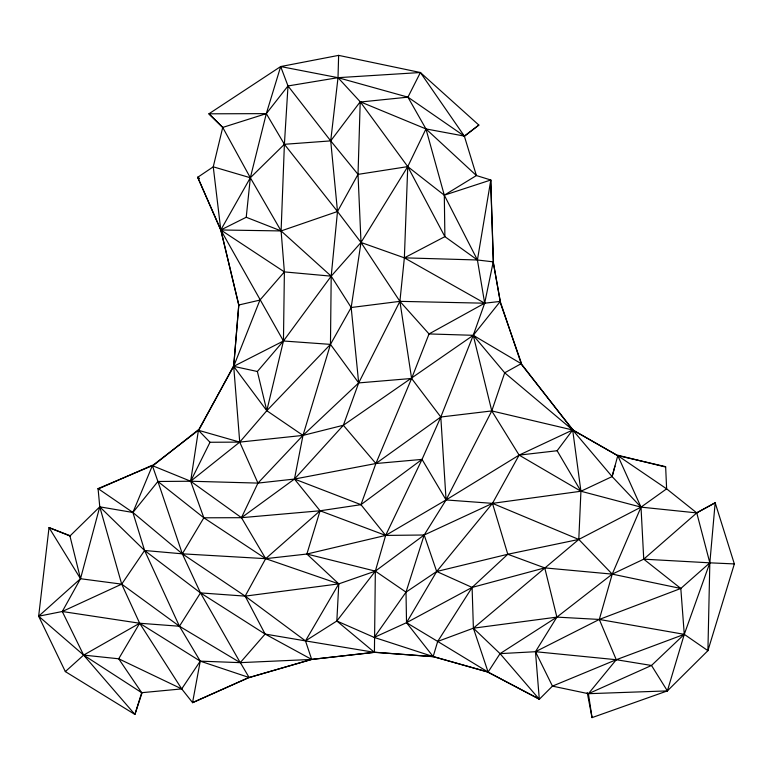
<?xml version="1.0" encoding="UTF-8"?>
<svg xmlns="http://www.w3.org/2000/svg" width="773" height="773" viewBox="0 0 773 773"><rect width="100%" height="100%" fill="white"/><g stroke="black" fill="none" stroke-linecap="round" stroke-linejoin="round"><path stroke-width="1.16" d="M338.632 55.376L338.014 77.677L330.709 140.889L337.501 211.512L331.202 276.164L330.467 344.381L302.987 435.402L294.465 479.047L241.466 517.688L203.85 517.804L157.914 481.482L152.387 465.646L198.419 430.281L233.678 366.354L259.921 300.088L284.387 271.903L281.101 230.934L284.396 144.3L288 85.948L280.676 66.555L338.632 55.376L420.396 72.517L478.845 125.071L464.331 136.415M696.038 513.146L715.17 502.769L709.836 562.831L684.279 634.343L616.265 659.717L552.453 686.124L539.312 699.275L488.101 672.075L433.151 656.577L374.422 652.335L311.683 659.437L249.119 677.515L200.246 661.147L179.442 626.246L144.59 550.492L132.898 512.47L157.914 481.482L190.66 481.231L239.736 442.108L266.801 410.705L283.449 340.999L284.387 271.903L220.798 229.968L197.685 177.307L213.251 166.823L222.73 127.429L266.308 113.631L288 85.948L338.014 77.677L420.396 72.517L464.331 136.077L476.41 175.548L490.807 180.003L493.232 261.854L500.218 301.422L521.205 363.668L572.677 429.991L612.11 476.583L641.01 507.136L643.745 559.169L680.81 588.466L684.279 634.343L667.379 690.898L592.031 717.624L587.238 692.531M478.845 125.071L464.331 136.077L407.931 97.156L338.014 77.677L280.676 66.555L266.308 113.631L284.396 144.3L337.501 211.512L361.01 242.471L404.366 257.844L477.424 259.989L493.232 261.854L484.671 303.2L473.25 335.308L440.803 417.014L422.039 459.394L385.64 535.418L375.34 571.131L374.422 652.335L311.674 659.388L249.157 677.583M338.014 77.677L360.218 101.765L358.025 174.379L361.01 242.471L399.902 301.354L429.025 333.936L473.25 335.308L504.701 372.799L572.677 429.991L617.791 455.626L666.626 488.836L696.763 512.905L709.836 562.831L707.913 650.663L667.379 690.898L588.408 693.7L552.453 686.124L535.476 651.707L556.879 617.115L612.235 574.126L643.745 559.169L696.763 512.905L715.17 502.769L734.35 563.923L707.913 650.663L684.279 634.343L599.307 619.444L556.879 617.115L473.395 628.188L437.692 641.435L406.53 622.68L374.219 637.416L336.835 621.009L305.49 640.894L265.11 634.063L200.497 592.901L144.59 550.492L99.765 506.837L98.074 488.594L152.387 465.646L190.66 481.231L241.466 517.688L265.67 558.666L338.787 583.876L375.34 571.131L424.174 535.003L492.469 503.358L580.929 491.242L612.11 476.583L614.95 466.109M420.396 72.517L407.931 97.156L425.962 128.927L407.748 166.62L404.366 257.844L399.902 301.354L411.603 378.47L440.803 417.014L446.069 499.947L424.174 535.003L406.009 592.147L374.219 637.416L433.151 656.577L488.092 672.104M360.208 102.036L407.931 97.156M493.164 261.854L500.276 301.412L473.25 335.308L343.357 425.266L302.987 435.402L239.736 442.108L198.419 430.281L190.66 481.231L257.95 483.096L294.465 479.047L375.891 463.52L440.803 417.014L491.783 410.927L572.677 429.991L580.929 491.242L578.793 539.438L612.235 574.126L680.81 588.466L709.836 562.831L734.35 563.923M98.074 488.594L132.898 512.47L182.331 553.826L245.157 596.128L305.49 640.894L374.422 652.335L336.835 621.009L338.787 583.876L306.871 554.038L265.67 558.666L182.331 553.826L144.59 550.492L121.699 584.146L62.275 611.511L38.65 616.216L65.338 671.592L134.908 714.445L142.145 692.492M220.865 229.948L238.751 305.016L233.707 366.354L239.736 442.108L257.95 483.096L241.466 517.688L320.07 510.779L360.952 504.672L422.039 459.394L446.069 499.947L492.469 503.358L578.793 539.438L641.01 507.136L666.626 488.836L665.64 466.66L617.791 455.626L612.11 476.583M617.791 455.626L641.01 507.136L612.235 574.126L544.752 567.894L472.1 587.422L436.687 571.489L424.174 535.003L385.64 535.418L320.07 510.779L294.465 479.047L343.357 425.266L358.682 382.915L351.174 307.509L331.202 276.164L281.101 230.934L250.336 177.751L213.251 166.823L220.798 229.968L238.818 304.997L233.678 366.354L266.801 410.705L302.987 435.402L358.682 382.915L399.902 301.354L484.671 303.2L500.218 301.422M464.331 136.077L425.962 128.927L476.41 175.548L444.301 195.192L490.807 180.003L477.424 259.989L444.89 236.644L444.301 195.192L407.748 166.62L358.025 174.379L337.501 211.512L281.101 230.934L220.798 229.968L250.336 177.751L284.396 144.3L330.709 140.889L360.218 101.765L425.962 128.927L444.301 195.192L477.424 259.989L484.671 303.2L429.025 333.936L411.603 378.47L358.682 382.915L330.467 344.381L283.449 340.999L220.798 229.968L246.229 217.261L250.336 177.751L266.308 113.631L208.903 113.815L222.924 127.632M157.914 481.482L182.331 553.826L200.497 592.901L245.157 596.128L338.787 583.876L305.49 640.894L311.683 659.437L240.248 662.645L200.246 661.147L181.713 688.907L141.701 692.695L83.639 655.098L38.65 616.216L49.028 527.601L70.527 535.873M361.01 242.471L331.202 276.164L283.449 340.999L257.37 371.504L266.801 410.705L330.467 344.381L351.174 307.509L361.01 242.471L407.748 166.62L360.218 101.765M152.387 465.646L132.898 512.47L99.765 506.837L121.699 584.146L139.662 623.241L181.713 688.907L192.554 702.589L249.119 677.515L240.277 662.49M192.554 702.589L200.246 661.147L139.662 623.241L62.275 611.511L80.508 578.726L99.765 506.837L69.947 535.989L80.508 578.726L38.65 616.216M612.235 574.126L599.307 619.444L616.265 659.717L651.504 665.466L667.379 690.898M406.009 592.147L436.687 571.489L507.784 554.26L544.752 567.894L556.879 617.115L500.054 653.639L488.101 672.075L473.395 628.188L578.793 539.438L507.784 554.26L472.1 587.422L437.692 641.435L433.151 656.577L406.53 622.68L406.009 592.147L375.34 571.131L306.871 554.038L320.07 510.779L265.67 558.666L245.157 596.128L265.11 634.063L311.683 659.437M680.81 588.466L599.307 619.444L535.476 651.707L539.312 699.275L500.054 653.639L473.395 628.188L472.1 587.422L406.53 622.68L436.687 571.489L492.469 503.358L519.118 455.113L557.13 450.736L572.677 429.991L519.118 455.113L446.069 499.947L385.64 535.418L360.952 504.672L375.891 463.52L411.603 378.47M239.736 442.108L210.005 442.272L190.66 481.231L203.85 517.804L265.67 558.666M446.069 499.947L491.783 410.927L504.701 372.799L521.205 363.668L473.25 335.308L491.783 410.927L519.118 455.113L580.929 491.242L641.01 507.136L696.763 512.905M198.661 430.435L233.427 366.199M265.11 634.063L240.248 662.645L179.442 626.246L139.662 623.241L118.694 658.789L141.701 692.695L134.908 714.445L83.639 655.098L62.275 611.511M182.331 553.826L203.85 517.804M336.835 621.009L375.34 571.131M592.031 717.624L588.408 693.7L616.265 659.717L535.476 651.707L500.054 653.639M257.95 483.096L302.987 435.402M684.279 634.343L651.504 665.466L588.408 693.7M65.338 671.592L83.639 655.098L139.662 623.241M152.61 466.042L198.197 429.894M280.676 66.555L208.903 113.815L222.73 127.429L250.336 177.751M283.449 340.999L233.678 366.354L257.37 371.504M192.622 702.696L249.051 677.409M98.161 488.99L152.3 465.249M306.871 554.038L385.64 535.418M238.818 304.997L259.921 300.088M351.174 307.509L399.902 301.354M422.039 459.394L375.891 463.52L343.357 425.266M643.745 559.169L709.836 562.831M374.432 652.199L433.131 656.712M284.387 271.903L331.202 276.164M83.639 655.098L118.694 658.789L181.713 688.907M617.82 455.229L665.611 467.037M294.465 479.047L360.952 504.672M246.229 217.261L281.101 230.934M69.947 535.989L49.028 527.601L80.508 578.726L121.699 584.146L179.442 626.246L200.497 592.901L240.248 662.645M487.976 672.23L539.438 699.121M484.671 303.2L404.366 257.844L444.89 236.644L407.748 166.62M572.716 429.875L617.743 455.732M437.692 641.435L488.101 672.075M197.685 177.307L199.434 178.563L197.714 177.288L220.769 229.987M198.419 430.281L210.005 442.272M358.025 174.379L330.709 140.889L288 85.948M520.983 363.861L572.899 429.788M557.13 450.736L580.929 491.242M499.88 301.509L521.543 363.581M492.469 503.358L507.784 554.26M490.584 179.954L493.464 261.892"/></g></svg>
